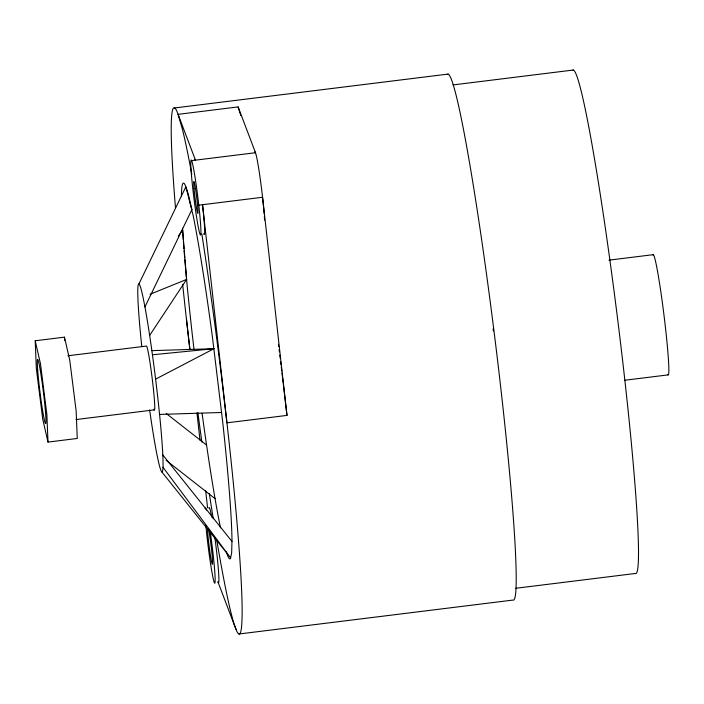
<?xml version="1.0" encoding="UTF-8"?>
<svg xmlns="http://www.w3.org/2000/svg" width="704" height="704" viewBox="0 0 704 704"><rect width="100%" height="100%" fill="white"/><g stroke="black" fill="none" stroke-linecap="round" stroke-linejoin="round"><path stroke-width="1.06" d="M163.002 467.28L162.897 468.996A94.653 5.007 82.9 0 1 161.586 471.61L230.701 557.982L163.002 467.28A94.653 5.007 82.9 0 0 162.888 456.72L162.721 453.2A94.653 5.007 82.9 0 0 159.623 414.999L159.034 409.27A94.653 5.007 82.9 0 0 156.35 385.282L155.602 379.139A94.653 5.007 82.9 0 0 153.252 360.791L151.624 348.885A94.653 5.007 82.9 0 0 145.165 308.114L143.704 300.52A94.653 5.007 82.9 0 0 141.742 291.632L141.161 289.397A94.653 5.007 82.9 0 0 139.242 284.302L138.882 284.029L185.9 186.745L193.283 216.102A189.306 10.014 82.9 0 1 212.379 336.662L222.693 421.898A189.306 10.014 82.9 0 1 231.977 540.522L231.66 553.062L230.393 558.606A189.306 10.014 82.9 0 1 226.292 551.83M144.945 306.944L191.919 209.546M178.376 236.166L182.609 229.75L186.586 279.435L149.714 335.324M155.602 379.139L213.963 348.7L151.862 350.645M150.102 294.254L186.586 279.435M174.398 107.985L448.307 74.07M191.708 160.618L255.499 152.724L238.119 106.911L178.077 114.347L195.466 160.151A37.858 2.006 82.9 0 0 194.841 159.386M452.954 84.938L573.514 70.004M198.766 205.172L262.557 197.27L286.977 415.404L226.943 422.831L202.523 204.706A37.858 2.006 82.9 0 1 203.702 233.666M608.951 260.154L653.33 254.654M35.2 340.771L64.469 337.154L69.74 360.158L76.138 410.819L77.264 438.46L47.995 442.086L42.724 419.082L36.326 368.421L35.2 340.771L40.471 363.783L46.869 414.436L47.995 442.086M67.927 355.775L146.379 346.06A32.182 1.698 82.9 0 1 152.434 380.45A32.182 1.698 82.9 0 1 153.912 409.2M75.988 419.566L154.44 409.851M624.8 380.248L668.087 374.889M515.856 588.271L635.334 573.478A253.669 13.42 82.9 0 0 617.32 316.677A253.669 13.42 82.9 0 0 572.669 70.338M238.99 633.996L512.899 600.081A265.03 14.018 82.9 0 0 494.076 331.786A265.03 14.018 82.9 0 0 447.427 74.413M152.442 354.79L213.963 348.7M159.562 414.436L221.654 412.482M166.179 413.433L206.571 445.069M166.074 460.266L215.054 498.626M162.8 454.942L231.977 541.455M161.586 471.61L161.172 470.932A94.653 5.007 82.9 0 1 157.115 455.4L156.402 451.757A94.653 5.007 82.9 0 1 149.618 409.93M235.972 629.332L217.923 581.821A37.858 2.006 82.9 0 0 214.94 538.199M238.119 106.911L240.821 115.57M191.91 209.484L188.188 193.855L185.178 185.046A189.306 10.014 82.9 0 0 181.412 196.522M281.266 366.872L281.767 370.999M282.014 373.067L282.515 377.194M282.63 378.171L283.228 383.09M283.342 384.067L286.977 415.404M186.446 319.141L189.869 349.677M196.953 412.94L199.998 440.202M205.621 490.371L207.574 507.822M184.668 257.717L184.096 250.712M184.826 259.697L187.176 285.771A189.306 10.014 82.9 0 0 193.978 349.193M183.929 248.565L183.392 241.402M175.498 208.243L174.469 195.078A265.03 14.018 82.9 0 1 177.857 113.687L182.424 129.272A265.03 14.018 82.9 0 1 191.805 174.398M183.251 239.43L182.503 228.184M64.469 337.154L64.601 340.34M216.718 539.88A265.03 14.018 82.9 0 0 234.124 624.175L236.817 631.312A265.03 14.018 82.9 0 0 241.648 625.891L241.947 621.104A265.03 14.018 82.9 0 0 227.251 425.559L221.232 374.308A265.03 14.018 82.9 0 0 201.819 233.869M213.25 518.76A265.03 14.018 82.9 0 1 209.334 493.566M201.872 442.086A265.03 14.018 82.9 0 1 197.894 412.685M189.948 349.404A265.03 14.018 82.9 0 1 188.065 333.37L186.138 316.422A265.03 14.018 82.9 0 1 182.662 284.39M254.69 152.539A37.858 2.006 82.9 0 1 259.028 170.57A37.858 2.006 82.9 0 1 264.15 213.682M264.352 216.383A37.858 2.006 82.9 0 1 264.563 220.062M278.441 344.3A265.03 14.018 82.9 0 1 278.714 346.447M279.118 349.668A265.03 14.018 82.9 0 1 279.391 351.815M279.796 355.036A265.03 14.018 82.9 0 1 280.201 358.266M280.597 361.495A265.03 14.018 82.9 0 1 281.002 364.725M208.877 508.121A37.858 2.006 82.9 0 1 211.71 517.132M209 531.564A18.929 1.003 82.9 0 1 212.476 559.812A18.929 1.003 82.9 0 1 210.47 555.773A18.929 1.003 82.9 0 1 207.522 528.572M208.446 528.783A18.929 1.003 82.9 0 1 208.71 530.042M210.276 532.048A37.858 2.006 82.9 0 1 214.465 582.912A37.858 2.006 82.9 0 1 205.858 525.281M205.128 508.587A37.858 2.006 82.9 0 1 206.351 510.101M141.786 346.641A94.653 5.007 82.9 0 1 139.269 319.836L138.908 315.137A94.653 5.007 82.9 0 1 137.94 299.2L137.826 296.014A94.653 5.007 82.9 0 1 138.882 284.029M220.502 527.833A189.306 10.014 82.9 0 1 215.662 502.146L214.095 493.073A189.306 10.014 82.9 0 1 207.583 451.95L205.929 440.686A189.306 10.014 82.9 0 1 202.092 413.336M493.108 328.926A253.669 13.42 82.9 0 1 493.372 330.986M652.96 255.068A60.579 3.203 82.9 0 1 663.784 313.562A60.579 3.203 82.9 0 1 667.858 374.704M37.682 370.066A32.182 1.698 82.9 0 0 45.1 422.673A32.182 1.698 82.9 0 0 42.011 381.55A32.182 1.698 82.9 0 0 37.682 370.066M191.541 176.106A37.858 2.006 82.9 0 0 200.297 234.837A37.858 2.006 82.9 0 0 195.65 181.183A37.858 2.006 82.9 0 0 191.541 176.106M194.005 188.338A16.095 0.854 82.9 0 0 197.727 213.294A16.095 0.854 82.9 0 0 195.756 190.494A16.095 0.854 82.9 0 0 194.005 188.338"/></g></svg>
